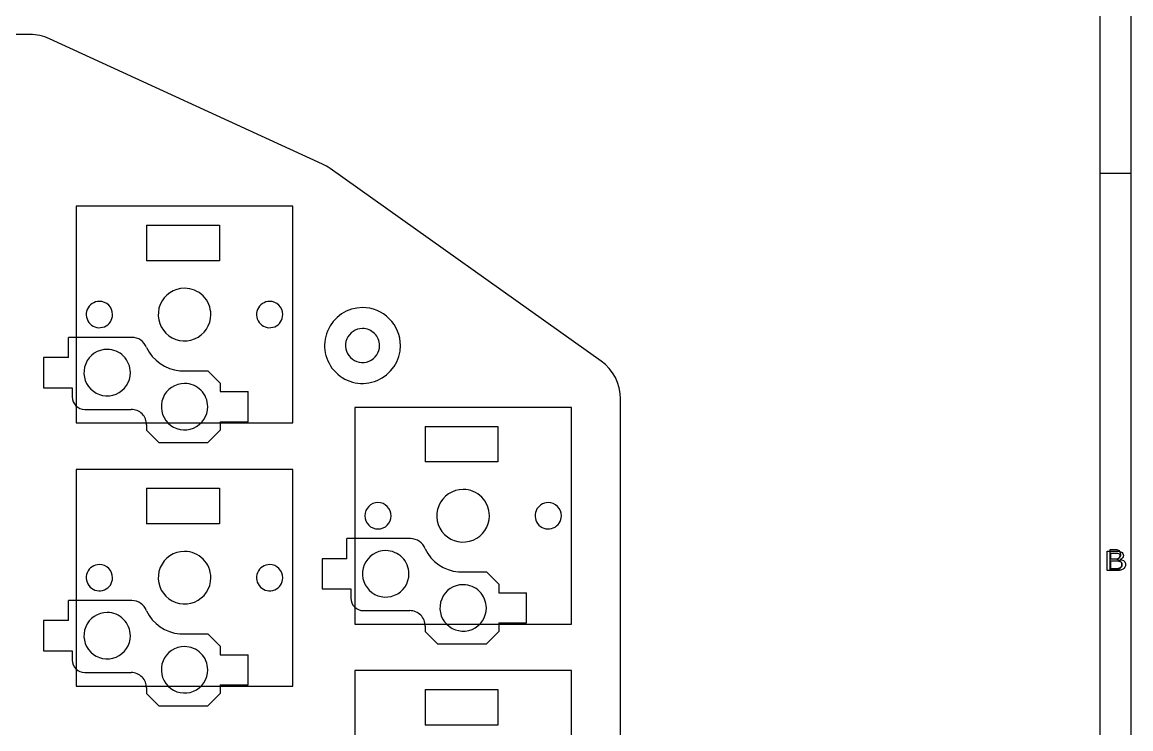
# Model space of a CAD drawing. Header units: millimetres. Extents: x 0 to 277, y 107 to 297.
# Drawn here: x 205.4 to 277.1, y 211.1 to 256.7 of the extents above; entities that cross this region are included whole.
import ezdxf

# ---------------------------------------------------------------- set-up
doc = ezdxf.new("R2010")
doc.units = ezdxf.units.MM
doc.layers.add('Layer_1', color=7, linetype='CONTINUOUS')

msp = doc.modelspace()

# ---------------------------------------------------------------- linework, layer by layer
at = {"layer": 'Layer_1', "color": 7}
for points in [[(0.075, 296.925), (277.0772, 296.925), (277.0772, 106.9178), (0.075, 106.9178)], [(0.075, 296.925), (277.0772, 296.925), (277.0772, 106.9178), (0.075, 106.9178)], [(0.075, 296.925), (277.0772, 296.925), (277.0772, 106.9178), (0.075, 106.9178)], [(2.075, 294.925), (275.0772, 294.925), (275.0772, 108.9178), (2.075, 108.9178)], [(2.075, 294.925), (275.0772, 294.925), (275.0772, 108.9178), (2.075, 108.9178)], [(2.075, 294.925), (275.0772, 294.925), (275.0772, 108.9178), (2.075, 108.9178)], [(222.9357, 244.8178), (208.9357, 244.8178), (208.9357, 230.8178), (222.9357, 230.8178)], [(215.9357, 239.517799)], [(215.9357, 239.517799)], [(215.9357, 239.517799)], [(210.4357, 238.667799)], [(210.4357, 238.667799)], [(210.4357, 238.667799)], [(221.4357, 238.667799)], [(221.4357, 238.667799)], [(221.4357, 238.667799)], [(227.4357, 238.267799)], [(227.4357, 236.917799)], [(227.4357, 236.917799)], [(227.4357, 236.917799)], [(210.9357, 235.567799)], [(210.9357, 235.567799)], [(210.9357, 235.567799)], [(215.9357, 233.367802)], [(215.9357, 233.367802)], [(215.9357, 233.367802)], [(240.9357, 231.8178), (226.9357, 231.8178), (226.9357, 217.8178), (240.9357, 217.8178)], [(222.9357, 227.8178), (208.9357, 227.8178), (208.9357, 213.8178), (222.9357, 213.8178)], [(233.9357, 226.517799)], [(233.9357, 226.517799)], [(233.9357, 226.517799)], [(228.4357, 225.667799)], [(228.4357, 225.667799)], [(228.4357, 225.667799)], [(239.4357, 225.667799)], [(239.4357, 225.667799)], [(239.4357, 225.667799)], [(215.9357, 222.517799)], [(215.9357, 222.517799)], [(215.9357, 222.517799)], [(228.9357, 222.567799)], [(228.9357, 222.567799)], [(228.9357, 222.567799)], [(210.4357, 221.667799)], [(210.4357, 221.667799)], [(210.4357, 221.667799)], [(221.4357, 221.667799)], [(221.4357, 221.667799)], [(221.4357, 221.667799)], [(276.51756, 221.655874)], [(276.51756, 221.655874)], [(276.51756, 221.655874)], [(276.73623, 221.662582)], [(276.73623, 221.662582)], [(276.73623, 221.662582)], [(233.9357, 220.367802)], [(233.9357, 220.367802)], [(233.9357, 220.367802)], [(210.9357, 218.567799)], [(210.9357, 218.567799)], [(210.9357, 218.567799)], [(215.9357, 216.367802)], [(215.9357, 216.367802)], [(215.9357, 216.367802)], [(240.9357, 214.8178), (226.9357, 214.8178), (226.9357, 200.8178), (240.9357, 200.8178)]]:
    msp.add_lwpolyline(points, close=True, dxfattribs=at)
for points in [[(205.9552, 255.9141), (188.9423, 255.9141)], [(224.8557, 247.5316), (207.2077, 255.6402)], [(242.849, 234.8111), (225.3408, 247.2511)], [(277.0772, 246.925), (275.0772, 246.925)], [(277.0772, 246.925), (275.0772, 246.925)], [(277.0772, 246.925), (275.0772, 246.925)], [(213.4857, 243.5928), (213.4857, 241.2928)], [(213.4857, 243.5928), (218.1857, 243.5928), (218.1857, 241.2928), (213.4857, 241.2928)], [(208.4317, 235.6428), (208.4317, 236.3428)], [(212.5357, 236.3428), (208.4317, 236.3428)], [(206.8317, 235.0428), (206.8317, 233.0928), (208.6857, 233.0928)], [(208.4317, 235.0428), (206.8317, 235.0428)], [(208.4317, 235.0428), (208.4317, 235.6428)], [(215.6357, 234.1928), (217.4357, 234.1928)], [(218.2357, 233.3928), (217.4357, 234.1928)], [(208.6857, 233.0928), (208.6857, 232.4928)], [(218.2357, 233.3928), (218.2357, 232.8428), (220.0397, 232.8428)], [(218.2357, 230.8928), (220.0397, 230.8928), (220.0397, 232.8428)], [(244.1114, 183.3901), (244.1114, 232.3655)], [(209.4857, 231.6928), (212.4857, 231.6928)], [(213.4857, 230.6928), (213.4857, 230.3428)], [(218.2357, 230.8928), (218.2357, 230.3428)], [(214.2857, 229.5428), (213.4857, 230.3428)], [(217.4357, 229.5428), (218.2357, 230.3428)], [(231.4857, 230.5928), (231.4857, 228.2928)], [(231.4857, 230.5928), (236.1857, 230.5928), (236.1857, 228.2928), (231.4857, 228.2928)], [(214.2857, 229.5428), (217.4357, 229.5428)], [(213.4857, 226.5928), (213.4857, 224.2928)], [(213.4857, 226.5928), (218.1857, 226.5928), (218.1857, 224.2928), (213.4857, 224.2928)], [(226.4317, 222.6428), (226.4317, 223.3428)], [(230.5357, 223.3428), (226.4317, 223.3428)], [(226.4317, 222.0428), (226.4317, 222.6428)], [(276.10477, 221.274992), (275.54443, 221.274992), (275.54443, 222.53519), (276.01244, 222.53519)], [(276.10477, 221.274992), (275.54443, 221.274992), (275.54443, 222.53519), (276.01244, 222.53519)], [(276.10477, 221.274992), (275.54443, 221.274992), (275.54443, 222.53519), (276.01244, 222.53519)], [(276.1701, 222.0123), (276.3558, 221.9504), (276.4177, 221.8885), (276.4796, 221.7647), (276.4796, 221.579), (276.4177, 221.4552), (276.3558, 221.3933), (276.232, 221.3314), (275.7367, 221.3314), (275.7367, 222.6314), (276.1701, 222.6314), (276.2939, 222.5695), (276.3558, 222.5076), (276.4177, 222.3838), (276.4177, 222.26), (276.3558, 222.1362), (276.2939, 222.0743), (276.1701, 222.0123), (275.7367, 222.0123)], [(276.1701, 222.0123), (276.3558, 221.9504), (276.4177, 221.8885), (276.4796, 221.7647), (276.4796, 221.579), (276.4177, 221.4552), (276.3558, 221.3933), (276.232, 221.3314), (275.7367, 221.3314), (275.7367, 222.6314), (276.1701, 222.6314), (276.2939, 222.5695), (276.3558, 222.5076), (276.4177, 222.3838), (276.4177, 222.26), (276.3558, 222.1362), (276.2939, 222.0743), (276.1701, 222.0123), (275.7367, 222.0123)], [(276.1701, 222.0123), (276.3558, 221.9504), (276.4177, 221.8885), (276.4796, 221.7647), (276.4796, 221.579), (276.4177, 221.4552), (276.3558, 221.3933), (276.232, 221.3314), (275.7367, 221.3314), (275.7367, 222.6314), (276.1701, 222.6314), (276.2939, 222.5695), (276.3558, 222.5076), (276.4177, 222.3838), (276.4177, 222.26), (276.3558, 222.1362), (276.2939, 222.0743), (276.1701, 222.0123), (275.7367, 222.0123)], [(276.00499, 222.392144), (275.75454, 222.392144), (275.75454, 222.028219), (276.02622, 222.028219)], [(276.00499, 222.392144), (275.75454, 222.392144), (275.75454, 222.028219), (276.02622, 222.028219)], [(276.00499, 222.392144), (275.75454, 222.392144), (275.75454, 222.028219), (276.02622, 222.028219)], [(276.38273, 222.230479), (276.38284, 222.230514)], [(276.38273, 222.230479), (276.38284, 222.230514)], [(276.38273, 222.230479), (276.38284, 222.230514)], [(224.8317, 222.0428), (224.8317, 220.0928), (226.6857, 220.0928)], [(226.4317, 222.0428), (224.8317, 222.0428)], [(276.08459, 221.886927), (275.75454, 221.886927), (275.75454, 221.418056), (276.03258, 221.418056)], [(276.08459, 221.886927), (275.75454, 221.886927), (275.75454, 221.418056), (276.03258, 221.418056)], [(276.08459, 221.886927), (275.75454, 221.886927), (275.75454, 221.418056), (276.03258, 221.418056)], [(276.39135, 221.998608), (276.39135, 221.991808)], [(276.39135, 221.998608), (276.39135, 221.991808)], [(276.39135, 221.998608), (276.39135, 221.991808)], [(233.6357, 221.1928), (235.4357, 221.1928)], [(236.2357, 220.3928), (235.4357, 221.1928)], [(226.6857, 220.0928), (226.6857, 219.4928)], [(236.2357, 220.3928), (236.2357, 219.8428), (238.0397, 219.8428)], [(208.4317, 218.6428), (208.4317, 219.3428)], [(212.5357, 219.3428), (208.4317, 219.3428)], [(236.2357, 217.8928), (238.0397, 217.8928), (238.0397, 219.8428)], [(208.4317, 218.0428), (208.4317, 218.6428)], [(227.4857, 218.6928), (230.4857, 218.6928)], [(206.8317, 218.0428), (206.8317, 216.0928), (208.6857, 216.0928)], [(208.4317, 218.0428), (206.8317, 218.0428)], [(236.2357, 217.8928), (236.2357, 217.3428)], [(215.6357, 217.1928), (217.4357, 217.1928)], [(218.2357, 216.3928), (217.4357, 217.1928)], [(231.4857, 217.6928), (231.4857, 217.3428)], [(232.2857, 216.5428), (231.4857, 217.3428)], [(235.4357, 216.5428), (236.2357, 217.3428)], [(218.2357, 216.3928), (218.2357, 215.8428), (220.0397, 215.8428)], [(232.2857, 216.5428), (235.4357, 216.5428)], [(208.6857, 216.0928), (208.6857, 215.4928)], [(218.2357, 213.8928), (220.0397, 213.8928), (220.0397, 215.8428)], [(209.4857, 214.6928), (212.4857, 214.6928)], [(213.4857, 213.6928), (213.4857, 213.3428)], [(218.2357, 213.8928), (218.2357, 213.3428)], [(231.4857, 213.5928), (231.4857, 211.2928)], [(231.4857, 213.5928), (236.1857, 213.5928), (236.1857, 211.2928), (231.4857, 211.2928)], [(214.2857, 212.5428), (213.4857, 213.3428)], [(217.4357, 212.5428), (218.2357, 213.3428)], [(214.2857, 212.5428), (217.4357, 212.5428)]]:
    msp.add_lwpolyline(points, dxfattribs=at)
for points in [[(207.2077, 255.6402), (206.814815, 255.820688), (206.387559, 255.914122), (205.9552, 255.9141)], [(225.3408, 247.2511), (225.188205, 247.359529), (225.025797, 247.453439), (224.8557, 247.5316)], [(215.9357, 239.517799), (215.248114, 239.517799), (214.628232, 239.103607), (214.365105, 238.468361)], [(215.9357, 239.517799), (215.248114, 239.517799), (214.628232, 239.103607), (214.365105, 238.468361)], [(215.9357, 239.517799), (215.248114, 239.517799), (214.628232, 239.103607), (214.365105, 238.468361)], [(217.137782, 239.019881), (216.81897, 239.338692), (216.386568, 239.517799), (215.9357, 239.517799)], [(217.137782, 239.019881), (216.81897, 239.338692), (216.386568, 239.517799), (215.9357, 239.517799)], [(217.137782, 239.019881), (216.81897, 239.338692), (216.386568, 239.517799), (215.9357, 239.517799)], [(210.4357, 238.667799), (210.091907, 238.667799), (209.781966, 238.460703), (209.650402, 238.14308)], [(210.4357, 238.667799), (210.091907, 238.667799), (209.781966, 238.460703), (209.650402, 238.14308)], [(210.4357, 238.667799), (210.091907, 238.667799), (209.781966, 238.460703), (209.650402, 238.14308)], [(211.036741, 238.41884), (210.877335, 238.578246), (210.661134, 238.667799), (210.4357, 238.667799)], [(211.036741, 238.41884), (210.877335, 238.578246), (210.661134, 238.667799), (210.4357, 238.667799)], [(211.036741, 238.41884), (210.877335, 238.578246), (210.661134, 238.667799), (210.4357, 238.667799)], [(217.6357, 237.817799), (217.6357, 238.268667), (217.456593, 238.701069), (217.137782, 239.019881)], [(217.6357, 237.817799), (217.6357, 238.268667), (217.456593, 238.701069), (217.137782, 239.019881)], [(217.6357, 237.817799), (217.6357, 238.268667), (217.456593, 238.701069), (217.137782, 239.019881)], [(221.4357, 238.667799), (221.091907, 238.667799), (220.781966, 238.460703), (220.650402, 238.14308)], [(221.4357, 238.667799), (221.091907, 238.667799), (220.781966, 238.460703), (220.650402, 238.14308)], [(221.4357, 238.667799), (221.091907, 238.667799), (220.781966, 238.460703), (220.650402, 238.14308)], [(222.036741, 238.41884), (221.877335, 238.578246), (221.661134, 238.667799), (221.4357, 238.667799)], [(222.036741, 238.41884), (221.877335, 238.578246), (221.661134, 238.667799), (221.4357, 238.667799)], [(222.036741, 238.41884), (221.877335, 238.578246), (221.661134, 238.667799), (221.4357, 238.667799)], [(209.650402, 238.14308), (209.518839, 237.825457), (209.591561, 237.459857), (209.834659, 237.216758)], [(209.650402, 238.14308), (209.518839, 237.825457), (209.591561, 237.459857), (209.834659, 237.216758)], [(209.650402, 238.14308), (209.518839, 237.825457), (209.591561, 237.459857), (209.834659, 237.216758)], [(210.760981, 237.032501), (211.078604, 237.164065), (211.2857, 237.474006), (211.2857, 237.817799)], [(210.760981, 237.032501), (211.078604, 237.164065), (211.2857, 237.474006), (211.2857, 237.817799)], [(210.760981, 237.032501), (211.078604, 237.164065), (211.2857, 237.474006), (211.2857, 237.817799)], [(211.2857, 237.817799), (211.2857, 238.043233), (211.196147, 238.259434), (211.036741, 238.41884)], [(211.2857, 237.817799), (211.2857, 238.043233), (211.196147, 238.259434), (211.036741, 238.41884)], [(211.2857, 237.817799), (211.2857, 238.043233), (211.196147, 238.259434), (211.036741, 238.41884)], [(214.365105, 238.468361), (214.101977, 237.833114), (214.247422, 237.101914), (214.733618, 236.615717)], [(214.365105, 238.468361), (214.101977, 237.833114), (214.247422, 237.101914), (214.733618, 236.615717)], [(214.365105, 238.468361), (214.101977, 237.833114), (214.247422, 237.101914), (214.733618, 236.615717)], [(216.586262, 236.247204), (217.221508, 236.510331), (217.6357, 237.130213), (217.6357, 237.817799)], [(216.586262, 236.247204), (217.221508, 236.510331), (217.6357, 237.130213), (217.6357, 237.817799)], [(216.586262, 236.247204), (217.221508, 236.510331), (217.6357, 237.130213), (217.6357, 237.817799)], [(220.650402, 238.14308), (220.518839, 237.825457), (220.591561, 237.459857), (220.834659, 237.216758)], [(220.650402, 238.14308), (220.518839, 237.825457), (220.591561, 237.459857), (220.834659, 237.216758)], [(220.650402, 238.14308), (220.518839, 237.825457), (220.591561, 237.459857), (220.834659, 237.216758)], [(221.760981, 237.032501), (222.078604, 237.164065), (222.2857, 237.474006), (222.2857, 237.817799)], [(221.760981, 237.032501), (222.078604, 237.164065), (222.2857, 237.474006), (222.2857, 237.817799)], [(221.760981, 237.032501), (222.078604, 237.164065), (222.2857, 237.474006), (222.2857, 237.817799)], [(222.2857, 237.817799), (222.2857, 238.043233), (222.196147, 238.259434), (222.036741, 238.41884)], [(222.2857, 237.817799), (222.2857, 238.043233), (222.196147, 238.259434), (222.036741, 238.41884)], [(222.2857, 237.817799), (222.2857, 238.043233), (222.196147, 238.259434), (222.036741, 238.41884)], [(227.4357, 238.267799), (226.444768, 238.267799), (225.551409, 237.670876), (225.172195, 236.755373)], [(229.168112, 237.550211), (228.708647, 238.009675), (228.08548, 238.267799), (227.4357, 238.267799)], [(209.834659, 237.216758), (210.077758, 236.97366), (210.443358, 236.900938), (210.760981, 237.032501)], [(209.834659, 237.216758), (210.077758, 236.97366), (210.443358, 236.900938), (210.760981, 237.032501)], [(209.834659, 237.216758), (210.077758, 236.97366), (210.443358, 236.900938), (210.760981, 237.032501)], [(220.834659, 237.216758), (221.077758, 236.97366), (221.443358, 236.900938), (221.760981, 237.032501)], [(220.834659, 237.216758), (221.077758, 236.97366), (221.443358, 236.900938), (221.760981, 237.032501)], [(220.834659, 237.216758), (221.077758, 236.97366), (221.443358, 236.900938), (221.760981, 237.032501)], [(229.8857, 235.817799), (229.8857, 236.467579), (229.627576, 237.090746), (229.168112, 237.550211)], [(214.733618, 236.615717), (215.219815, 236.129521), (215.951015, 235.984076), (216.586262, 236.247204)], [(214.733618, 236.615717), (215.219815, 236.129521), (215.951015, 235.984076), (216.586262, 236.247204)], [(214.733618, 236.615717), (215.219815, 236.129521), (215.951015, 235.984076), (216.586262, 236.247204)], [(225.172195, 236.755373), (224.792982, 235.839871), (225.002593, 234.786082), (225.703288, 234.085387)], [(227.4357, 236.917799), (226.990792, 236.917799), (226.589692, 236.649793), (226.419433, 236.238751)], [(227.4357, 236.917799), (226.990792, 236.917799), (226.589692, 236.649793), (226.419433, 236.238751)], [(227.4357, 236.917799), (226.990792, 236.917799), (226.589692, 236.649793), (226.419433, 236.238751)], [(228.213517, 236.595616), (228.007227, 236.801906), (227.727438, 236.917799), (227.4357, 236.917799)], [(228.213517, 236.595616), (228.007227, 236.801906), (227.727438, 236.917799), (227.4357, 236.917799)], [(228.213517, 236.595616), (228.007227, 236.801906), (227.727438, 236.917799), (227.4357, 236.917799)], [(228.5357, 235.817799), (228.5357, 236.109537), (228.419807, 236.389326), (228.213517, 236.595616)], [(228.5357, 235.817799), (228.5357, 236.109537), (228.419807, 236.389326), (228.213517, 236.595616)], [(228.5357, 235.817799), (228.5357, 236.109537), (228.419807, 236.389326), (228.213517, 236.595616)], [(213.4754, 235.6848), (213.331621, 236.079856), (212.956106, 236.3428), (212.5357, 236.3428)], [(213.4803, 235.6848), (213.881327, 234.838712), (214.70259, 234.270221), (215.6357, 234.1928)], [(226.419433, 236.238751), (226.249173, 235.827709), (226.343285, 235.354579), (226.657883, 235.039982)], [(226.419433, 236.238751), (226.249173, 235.827709), (226.343285, 235.354579), (226.657883, 235.039982)], [(226.419433, 236.238751), (226.249173, 235.827709), (226.343285, 235.354579), (226.657883, 235.039982)], [(227.856652, 234.801532), (228.267694, 234.971791), (228.5357, 235.372891), (228.5357, 235.817799)], [(227.856652, 234.801532), (228.267694, 234.971791), (228.5357, 235.372891), (228.5357, 235.817799)], [(227.856652, 234.801532), (228.267694, 234.971791), (228.5357, 235.372891), (228.5357, 235.817799)], [(228.373274, 233.554294), (229.288777, 233.933508), (229.8857, 234.826867), (229.8857, 235.817799)], [(210.9357, 235.567799), (210.329007, 235.567799), (209.782052, 235.202336), (209.549881, 234.641824)], [(210.9357, 235.567799), (210.329007, 235.567799), (209.782052, 235.202336), (209.549881, 234.641824)], [(210.9357, 235.567799), (210.329007, 235.567799), (209.782052, 235.202336), (209.549881, 234.641824)], [(211.99636, 235.128459), (211.715056, 235.409764), (211.333525, 235.567799), (210.9357, 235.567799)], [(211.99636, 235.128459), (211.715056, 235.409764), (211.333525, 235.567799), (210.9357, 235.567799)], [(211.99636, 235.128459), (211.715056, 235.409764), (211.333525, 235.567799), (210.9357, 235.567799)], [(212.4357, 234.067799), (212.4357, 234.465624), (212.277665, 234.847155), (211.99636, 235.128459)], [(212.4357, 234.067799), (212.4357, 234.465624), (212.277665, 234.847155), (211.99636, 235.128459)], [(212.4357, 234.067799), (212.4357, 234.465624), (212.277665, 234.847155), (211.99636, 235.128459)], [(226.657883, 235.039982), (226.97248, 234.725384), (227.44561, 234.631272), (227.856652, 234.801532)], [(226.657883, 235.039982), (226.97248, 234.725384), (227.44561, 234.631272), (227.856652, 234.801532)], [(226.657883, 235.039982), (226.97248, 234.725384), (227.44561, 234.631272), (227.856652, 234.801532)], [(209.549881, 234.641824), (209.317709, 234.081313), (209.446043, 233.436136), (209.87504, 233.007139)], [(209.549881, 234.641824), (209.317709, 234.081313), (209.446043, 233.436136), (209.87504, 233.007139)], [(209.549881, 234.641824), (209.317709, 234.081313), (209.446043, 233.436136), (209.87504, 233.007139)], [(244.1114, 232.3655), (244.111414, 233.337018), (243.640968, 234.248397), (242.849, 234.8111)], [(211.509725, 232.68198), (212.070237, 232.914151), (212.4357, 233.461106), (212.4357, 234.067799)], [(211.509725, 232.68198), (212.070237, 232.914151), (212.4357, 233.461106), (212.4357, 234.067799)], [(211.509725, 232.68198), (212.070237, 232.914151), (212.4357, 233.461106), (212.4357, 234.067799)], [(225.703288, 234.085387), (226.403983, 233.384692), (227.457772, 233.175081), (228.373274, 233.554294)], [(209.87504, 233.007139), (210.304037, 232.578142), (210.949214, 232.449808), (211.509725, 232.68198)], [(209.87504, 233.007139), (210.304037, 232.578142), (210.949214, 232.449808), (211.509725, 232.68198)], [(209.87504, 233.007139), (210.304037, 232.578142), (210.949214, 232.449808), (211.509725, 232.68198)], [(215.9357, 233.367802), (215.329007, 233.367802), (214.782052, 233.002339), (214.549881, 232.441827)], [(215.9357, 233.367802), (215.329007, 233.367802), (214.782052, 233.002339), (214.549881, 232.441827)], [(215.9357, 233.367802), (215.329007, 233.367802), (214.782052, 233.002339), (214.549881, 232.441827)], [(216.99636, 232.928462), (216.715056, 233.209767), (216.333525, 233.367802), (215.9357, 233.367802)], [(216.99636, 232.928462), (216.715056, 233.209767), (216.333525, 233.367802), (215.9357, 233.367802)], [(216.99636, 232.928462), (216.715056, 233.209767), (216.333525, 233.367802), (215.9357, 233.367802)], [(217.4357, 231.867802), (217.4357, 232.265627), (217.277665, 232.647158), (216.99636, 232.928462)], [(217.4357, 231.867802), (217.4357, 232.265627), (217.277665, 232.647158), (216.99636, 232.928462)], [(217.4357, 231.867802), (217.4357, 232.265627), (217.277665, 232.647158), (216.99636, 232.928462)], [(208.6857, 232.4928), (208.6857, 232.280627), (208.769985, 232.077144), (208.920015, 231.927115)], [(214.549881, 232.441827), (214.317709, 231.881316), (214.446043, 231.236139), (214.87504, 230.807142)], [(214.549881, 232.441827), (214.317709, 231.881316), (214.446043, 231.236139), (214.87504, 230.807142)], [(214.549881, 232.441827), (214.317709, 231.881316), (214.446043, 231.236139), (214.87504, 230.807142)], [(208.920015, 231.927115), (209.070044, 231.777085), (209.273527, 231.6928), (209.4857, 231.6928)], [(213.192807, 231.399907), (213.00527, 231.587443), (212.750916, 231.6928), (212.4857, 231.6928)], [(213.4857, 230.6928), (213.4857, 230.958016), (213.380343, 231.21237), (213.192807, 231.399907)], [(216.509725, 230.481983), (217.070237, 230.714154), (217.4357, 231.261109), (217.4357, 231.867802)], [(216.509725, 230.481983), (217.070237, 230.714154), (217.4357, 231.261109), (217.4357, 231.867802)], [(216.509725, 230.481983), (217.070237, 230.714154), (217.4357, 231.261109), (217.4357, 231.867802)], [(214.87504, 230.807142), (215.304037, 230.378145), (215.949214, 230.249811), (216.509725, 230.481983)], [(214.87504, 230.807142), (215.304037, 230.378145), (215.949214, 230.249811), (216.509725, 230.481983)], [(214.87504, 230.807142), (215.304037, 230.378145), (215.949214, 230.249811), (216.509725, 230.481983)], [(233.9357, 226.517799), (233.248114, 226.517799), (232.628232, 226.103607), (232.365105, 225.468361)], [(233.9357, 226.517799), (233.248114, 226.517799), (232.628232, 226.103607), (232.365105, 225.468361)], [(233.9357, 226.517799), (233.248114, 226.517799), (232.628232, 226.103607), (232.365105, 225.468361)], [(235.137782, 226.019881), (234.81897, 226.338692), (234.386568, 226.517799), (233.9357, 226.517799)], [(235.137782, 226.019881), (234.81897, 226.338692), (234.386568, 226.517799), (233.9357, 226.517799)], [(235.137782, 226.019881), (234.81897, 226.338692), (234.386568, 226.517799), (233.9357, 226.517799)], [(228.4357, 225.667799), (227.966258, 225.667799), (227.5857, 225.287241), (227.5857, 224.817799)], [(228.4357, 225.667799), (227.966258, 225.667799), (227.5857, 225.287241), (227.5857, 224.817799)], [(228.4357, 225.667799), (227.966258, 225.667799), (227.5857, 225.287241), (227.5857, 224.817799)], [(229.036741, 225.41884), (228.877335, 225.578246), (228.661134, 225.667799), (228.4357, 225.667799)], [(229.036741, 225.41884), (228.877335, 225.578246), (228.661134, 225.667799), (228.4357, 225.667799)], [(229.036741, 225.41884), (228.877335, 225.578246), (228.661134, 225.667799), (228.4357, 225.667799)], [(235.6357, 224.817799), (235.6357, 225.268667), (235.456593, 225.701069), (235.137782, 226.019881)], [(235.6357, 224.817799), (235.6357, 225.268667), (235.456593, 225.701069), (235.137782, 226.019881)], [(235.6357, 224.817799), (235.6357, 225.268667), (235.456593, 225.701069), (235.137782, 226.019881)], [(239.4357, 225.667799), (239.091907, 225.667799), (238.781966, 225.460703), (238.650402, 225.14308)], [(239.4357, 225.667799), (239.091907, 225.667799), (238.781966, 225.460703), (238.650402, 225.14308)], [(239.4357, 225.667799), (239.091907, 225.667799), (238.781966, 225.460703), (238.650402, 225.14308)], [(240.036741, 225.41884), (239.877335, 225.578246), (239.661134, 225.667799), (239.4357, 225.667799)], [(240.036741, 225.41884), (239.877335, 225.578246), (239.661134, 225.667799), (239.4357, 225.667799)], [(240.036741, 225.41884), (239.877335, 225.578246), (239.661134, 225.667799), (239.4357, 225.667799)], [(229.2857, 224.817799), (229.2857, 225.043233), (229.196147, 225.259434), (229.036741, 225.41884)], [(229.2857, 224.817799), (229.2857, 225.043233), (229.196147, 225.259434), (229.036741, 225.41884)], [(229.2857, 224.817799), (229.2857, 225.043233), (229.196147, 225.259434), (229.036741, 225.41884)], [(232.365105, 225.468361), (232.101977, 224.833114), (232.247422, 224.101914), (232.733618, 223.615717)], [(232.365105, 225.468361), (232.101977, 224.833114), (232.247422, 224.101914), (232.733618, 223.615717)], [(232.365105, 225.468361), (232.101977, 224.833114), (232.247422, 224.101914), (232.733618, 223.615717)], [(238.650402, 225.14308), (238.518839, 224.825457), (238.591561, 224.459857), (238.834659, 224.216758)], [(238.650402, 225.14308), (238.518839, 224.825457), (238.591561, 224.459857), (238.834659, 224.216758)], [(238.650402, 225.14308), (238.518839, 224.825457), (238.591561, 224.459857), (238.834659, 224.216758)], [(240.2857, 224.817799), (240.2857, 225.043233), (240.196147, 225.259434), (240.036741, 225.41884)], [(240.2857, 224.817799), (240.2857, 225.043233), (240.196147, 225.259434), (240.036741, 225.41884)], [(240.2857, 224.817799), (240.2857, 225.043233), (240.196147, 225.259434), (240.036741, 225.41884)], [(227.5857, 224.817799), (227.5857, 224.348357), (227.966258, 223.967799), (228.4357, 223.967799)], [(227.5857, 224.817799), (227.5857, 224.348357), (227.966258, 223.967799), (228.4357, 223.967799)], [(227.5857, 224.817799), (227.5857, 224.348357), (227.966258, 223.967799), (228.4357, 223.967799)], [(228.4357, 223.967799), (228.905142, 223.967799), (229.2857, 224.348357), (229.2857, 224.817799)], [(228.4357, 223.967799), (228.905142, 223.967799), (229.2857, 224.348357), (229.2857, 224.817799)], [(228.4357, 223.967799), (228.905142, 223.967799), (229.2857, 224.348357), (229.2857, 224.817799)], [(234.586262, 223.247204), (235.221508, 223.510331), (235.6357, 224.130213), (235.6357, 224.817799)], [(234.586262, 223.247204), (235.221508, 223.510331), (235.6357, 224.130213), (235.6357, 224.817799)], [(234.586262, 223.247204), (235.221508, 223.510331), (235.6357, 224.130213), (235.6357, 224.817799)], [(238.834659, 224.216758), (239.077758, 223.97366), (239.443358, 223.900938), (239.760981, 224.032501)], [(238.834659, 224.216758), (239.077758, 223.97366), (239.443358, 223.900938), (239.760981, 224.032501)], [(238.834659, 224.216758), (239.077758, 223.97366), (239.443358, 223.900938), (239.760981, 224.032501)], [(239.760981, 224.032501), (240.078604, 224.164065), (240.2857, 224.474006), (240.2857, 224.817799)], [(239.760981, 224.032501), (240.078604, 224.164065), (240.2857, 224.474006), (240.2857, 224.817799)], [(239.760981, 224.032501), (240.078604, 224.164065), (240.2857, 224.474006), (240.2857, 224.817799)], [(232.733618, 223.615717), (233.219815, 223.129521), (233.951015, 222.984076), (234.586262, 223.247204)], [(232.733618, 223.615717), (233.219815, 223.129521), (233.951015, 222.984076), (234.586262, 223.247204)], [(232.733618, 223.615717), (233.219815, 223.129521), (233.951015, 222.984076), (234.586262, 223.247204)], [(231.4754, 222.6848), (231.331621, 223.079856), (230.956106, 223.3428), (230.5357, 223.3428)], [(215.9357, 222.517799), (215.248114, 222.517799), (214.628232, 222.103607), (214.365105, 221.468361)], [(215.9357, 222.517799), (215.248114, 222.517799), (214.628232, 222.103607), (214.365105, 221.468361)], [(215.9357, 222.517799), (215.248114, 222.517799), (214.628232, 222.103607), (214.365105, 221.468361)], [(217.137782, 222.019881), (216.81897, 222.338692), (216.386568, 222.517799), (215.9357, 222.517799)], [(217.137782, 222.019881), (216.81897, 222.338692), (216.386568, 222.517799), (215.9357, 222.517799)], [(217.137782, 222.019881), (216.81897, 222.338692), (216.386568, 222.517799), (215.9357, 222.517799)], [(228.9357, 222.567799), (228.329007, 222.567799), (227.782052, 222.202336), (227.549881, 221.641824)], [(228.9357, 222.567799), (228.329007, 222.567799), (227.782052, 222.202336), (227.549881, 221.641824)], [(228.9357, 222.567799), (228.329007, 222.567799), (227.782052, 222.202336), (227.549881, 221.641824)], [(229.99636, 222.128459), (229.715056, 222.409764), (229.333525, 222.567799), (228.9357, 222.567799)], [(229.99636, 222.128459), (229.715056, 222.409764), (229.333525, 222.567799), (228.9357, 222.567799)], [(229.99636, 222.128459), (229.715056, 222.409764), (229.333525, 222.567799), (228.9357, 222.567799)], [(230.4357, 221.067799), (230.4357, 221.465624), (230.277665, 221.847155), (229.99636, 222.128459)], [(230.4357, 221.067799), (230.4357, 221.465624), (230.277665, 221.847155), (229.99636, 222.128459)], [(230.4357, 221.067799), (230.4357, 221.465624), (230.277665, 221.847155), (229.99636, 222.128459)], [(231.4803, 222.6848), (231.881327, 221.838712), (232.70259, 221.270221), (233.6357, 221.1928)], [(276.18116, 222.386244), (276.13376, 222.390177), (276.075037, 222.392144), (276.00499, 222.392144)], [(276.18116, 222.386244), (276.13376, 222.390177), (276.075037, 222.392144), (276.00499, 222.392144)], [(276.18116, 222.386244), (276.13376, 222.390177), (276.075037, 222.392144), (276.00499, 222.392144)], [(276.01244, 222.53519), (276.127767, 222.53519), (276.214083, 222.531803), (276.27139, 222.52503)], [(276.01244, 222.53519), (276.127767, 222.53519), (276.214083, 222.531803), (276.27139, 222.52503)], [(276.01244, 222.53519), (276.127767, 222.53519), (276.214083, 222.531803), (276.27139, 222.52503)], [(276.30214, 222.358314), (276.268873, 222.373547), (276.228547, 222.382857), (276.18116, 222.386244)], [(276.30214, 222.358314), (276.268873, 222.373547), (276.228547, 222.382857), (276.18116, 222.386244)], [(276.30214, 222.358314), (276.268873, 222.373547), (276.228547, 222.382857), (276.18116, 222.386244)], [(276.18328, 222.035819), (276.222213, 222.041486), (276.258297, 222.052769), (276.29153, 222.069669)], [(276.18328, 222.035819), (276.222213, 222.041486), (276.258297, 222.052769), (276.29153, 222.069669)], [(276.18328, 222.035819), (276.222213, 222.041486), (276.258297, 222.052769), (276.29153, 222.069669)], [(276.27139, 222.52503), (276.328723, 222.518257), (276.383553, 222.50415), (276.43588, 222.48271)], [(276.27139, 222.52503), (276.328723, 222.518257), (276.383553, 222.50415), (276.43588, 222.48271)], [(276.27139, 222.52503), (276.328723, 222.518257), (276.383553, 222.50415), (276.43588, 222.48271)], [(276.29153, 222.069669), (276.324797, 222.086596), (276.34813, 222.108319), (276.36153, 222.134839)], [(276.29153, 222.069669), (276.324797, 222.086596), (276.34813, 222.108319), (276.36153, 222.134839)], [(276.29153, 222.069669), (276.324797, 222.086596), (276.34813, 222.108319), (276.36153, 222.134839)], [(276.36374, 222.307534), (276.351007, 222.328407), (276.330473, 222.345334), (276.30214, 222.358314)], [(276.36374, 222.307534), (276.351007, 222.328407), (276.330473, 222.345334), (276.30214, 222.358314)], [(276.36374, 222.307534), (276.351007, 222.328407), (276.330473, 222.345334), (276.30214, 222.358314)], [(276.36153, 222.134839), (276.375663, 222.161919), (276.38273, 222.193799), (276.38273, 222.230479)], [(276.36153, 222.134839), (276.375663, 222.161919), (276.38273, 222.193799), (276.38273, 222.230479)], [(276.36153, 222.134839), (276.375663, 222.161919), (276.38273, 222.193799), (276.38273, 222.230479)], [(276.38284, 222.230514), (276.38284, 222.260981), (276.376473, 222.286654), (276.36374, 222.307534)], [(276.38284, 222.230514), (276.38284, 222.260981), (276.376473, 222.286654), (276.36374, 222.307534)], [(276.38284, 222.230514), (276.38284, 222.260981), (276.376473, 222.286654), (276.36374, 222.307534)], [(276.54417, 222.099323), (276.50597, 222.05757), (276.45503, 222.023998), (276.39135, 221.998608)], [(276.54417, 222.099323), (276.50597, 222.05757), (276.45503, 222.023998), (276.39135, 221.998608)], [(276.54417, 222.099323), (276.50597, 222.05757), (276.45503, 222.023998), (276.39135, 221.998608)], [(276.43588, 222.48271), (276.49388, 222.45845), (276.535977, 222.427137), (276.56217, 222.38877)], [(276.43588, 222.48271), (276.49388, 222.45845), (276.535977, 222.427137), (276.56217, 222.38877)], [(276.43588, 222.48271), (276.49388, 222.45845), (276.535977, 222.427137), (276.56217, 222.38877)], [(276.60147, 222.25251), (276.60147, 222.192703), (276.58237, 222.141641), (276.54417, 222.099323)], [(276.60147, 222.25251), (276.60147, 222.192703), (276.58237, 222.141641), (276.54417, 222.099323)], [(276.60147, 222.25251), (276.60147, 222.192703), (276.58237, 222.141641), (276.54417, 222.099323)], [(276.56217, 222.38877), (276.58837, 222.350963), (276.60147, 222.305543), (276.60147, 222.25251)], [(276.56217, 222.38877), (276.58837, 222.350963), (276.60147, 222.305543), (276.60147, 222.25251)], [(276.56217, 222.38877), (276.58837, 222.350963), (276.60147, 222.305543), (276.60147, 222.25251)], [(210.4357, 221.667799), (210.091907, 221.667799), (209.781966, 221.460703), (209.650402, 221.14308)], [(210.4357, 221.667799), (210.091907, 221.667799), (209.781966, 221.460703), (209.650402, 221.14308)], [(210.4357, 221.667799), (210.091907, 221.667799), (209.781966, 221.460703), (209.650402, 221.14308)], [(211.036741, 221.41884), (210.877335, 221.578246), (210.661134, 221.667799), (210.4357, 221.667799)], [(211.036741, 221.41884), (210.877335, 221.578246), (210.661134, 221.667799), (210.4357, 221.667799)], [(211.036741, 221.41884), (210.877335, 221.578246), (210.661134, 221.667799), (210.4357, 221.667799)], [(211.2857, 220.817799), (211.2857, 221.043233), (211.196147, 221.259434), (211.036741, 221.41884)], [(211.2857, 220.817799), (211.2857, 221.043233), (211.196147, 221.259434), (211.036741, 221.41884)], [(211.2857, 220.817799), (211.2857, 221.043233), (211.196147, 221.259434), (211.036741, 221.41884)], [(214.365105, 221.468361), (214.101977, 220.833114), (214.247422, 220.101914), (214.733618, 219.615717)], [(214.365105, 221.468361), (214.101977, 220.833114), (214.247422, 220.101914), (214.733618, 219.615717)], [(214.365105, 221.468361), (214.101977, 220.833114), (214.247422, 220.101914), (214.733618, 219.615717)], [(217.6357, 220.817799), (217.6357, 221.268667), (217.456593, 221.701069), (217.137782, 222.019881)], [(217.6357, 220.817799), (217.6357, 221.268667), (217.456593, 221.701069), (217.137782, 222.019881)], [(217.6357, 220.817799), (217.6357, 221.268667), (217.456593, 221.701069), (217.137782, 222.019881)], [(221.4357, 221.667799), (221.091907, 221.667799), (220.781966, 221.460703), (220.650402, 221.14308)], [(221.4357, 221.667799), (221.091907, 221.667799), (220.781966, 221.460703), (220.650402, 221.14308)], [(221.4357, 221.667799), (221.091907, 221.667799), (220.781966, 221.460703), (220.650402, 221.14308)], [(222.036741, 221.41884), (221.877335, 221.578246), (221.661134, 221.667799), (221.4357, 221.667799)], [(222.036741, 221.41884), (221.877335, 221.578246), (221.661134, 221.667799), (221.4357, 221.667799)], [(222.036741, 221.41884), (221.877335, 221.578246), (221.661134, 221.667799), (221.4357, 221.667799)], [(222.2857, 220.817799), (222.2857, 221.043233), (222.196147, 221.259434), (222.036741, 221.41884)], [(222.2857, 220.817799), (222.2857, 221.043233), (222.196147, 221.259434), (222.036741, 221.41884)], [(222.2857, 220.817799), (222.2857, 221.043233), (222.196147, 221.259434), (222.036741, 221.41884)], [(227.549881, 221.641824), (227.317709, 221.081313), (227.446043, 220.436136), (227.87504, 220.007139)], [(227.549881, 221.641824), (227.317709, 221.081313), (227.446043, 220.436136), (227.87504, 220.007139)], [(227.549881, 221.641824), (227.317709, 221.081313), (227.446043, 220.436136), (227.87504, 220.007139)], [(276.02622, 222.028219), (276.09202, 222.028219), (276.144373, 222.030752), (276.18328, 222.035819)], [(276.02622, 222.028219), (276.09202, 222.028219), (276.144373, 222.030752), (276.18328, 222.035819)], [(276.02622, 222.028219), (276.09202, 222.028219), (276.144373, 222.030752), (276.18328, 222.035819)], [(276.03258, 221.418056), (276.12456, 221.418056), (276.19991, 221.421723), (276.25863, 221.429056)], [(276.03258, 221.418056), (276.12456, 221.418056), (276.19991, 221.421723), (276.25863, 221.429056)], [(276.03258, 221.418056), (276.12456, 221.418056), (276.19991, 221.421723), (276.25863, 221.429056)], [(276.26075, 221.880127), (276.212617, 221.88466), (276.153897, 221.886927), (276.08459, 221.886927)], [(276.26075, 221.880127), (276.212617, 221.88466), (276.153897, 221.886927), (276.08459, 221.886927)], [(276.26075, 221.880127), (276.212617, 221.88466), (276.153897, 221.886927), (276.08459, 221.886927)], [(276.25863, 221.429056), (276.317363, 221.436956), (276.365473, 221.451063), (276.40296, 221.471376)], [(276.25863, 221.429056), (276.317363, 221.436956), (276.365473, 221.451063), (276.40296, 221.471376)], [(276.25863, 221.429056), (276.317363, 221.436956), (276.365473, 221.451063), (276.40296, 221.471376)], [(276.38492, 221.853047), (276.350987, 221.867154), (276.309597, 221.87618), (276.26075, 221.880127)], [(276.38492, 221.853047), (276.350987, 221.867154), (276.309597, 221.87618), (276.26075, 221.880127)], [(276.38492, 221.853047), (276.350987, 221.867154), (276.309597, 221.87618), (276.26075, 221.880127)], [(276.57172, 221.378252), (276.51232, 221.341012), (276.446877, 221.314492), (276.37539, 221.298692)], [(276.57172, 221.378252), (276.51232, 221.341012), (276.446877, 221.314492), (276.37539, 221.298692)], [(276.57172, 221.378252), (276.51232, 221.341012), (276.446877, 221.314492), (276.37539, 221.298692)], [(276.48892, 221.776877), (276.469853, 221.806784), (276.435187, 221.832174), (276.38492, 221.853047)], [(276.48892, 221.776877), (276.469853, 221.806784), (276.435187, 221.832174), (276.38492, 221.853047)], [(276.48892, 221.776877), (276.469853, 221.806784), (276.435187, 221.832174), (276.38492, 221.853047)], [(276.39135, 221.991808), (276.498183, 221.974315), (276.582377, 221.936794), (276.64393, 221.879245)], [(276.39135, 221.991808), (276.498183, 221.974315), (276.582377, 221.936794), (276.64393, 221.879245)], [(276.39135, 221.991808), (276.498183, 221.974315), (276.582377, 221.936794), (276.64393, 221.879245)], [(276.40296, 221.471376), (276.44256, 221.493383), (276.47156, 221.518489), (276.48996, 221.546696)], [(276.40296, 221.471376), (276.44256, 221.493383), (276.47156, 221.518489), (276.48996, 221.546696)], [(276.40296, 221.471376), (276.44256, 221.493383), (276.47156, 221.518489), (276.48996, 221.546696)], [(276.51762, 221.655851), (276.51762, 221.706631), (276.508053, 221.746973), (276.48892, 221.776877)], [(276.51762, 221.655851), (276.51762, 221.706631), (276.508053, 221.746973), (276.48892, 221.776877)], [(276.51762, 221.655851), (276.51762, 221.706631), (276.508053, 221.746973), (276.48892, 221.776877)], [(276.48996, 221.546696), (276.50836, 221.574909), (276.51756, 221.611302), (276.51756, 221.655874)], [(276.48996, 221.546696), (276.50836, 221.574909), (276.51756, 221.611302), (276.51756, 221.655874)], [(276.48996, 221.546696), (276.50836, 221.574909), (276.51756, 221.611302), (276.51756, 221.655874)], [(276.69164, 221.496739), (276.661907, 221.448779), (276.621933, 221.409283), (276.57172, 221.378252)], [(276.69164, 221.496739), (276.661907, 221.448779), (276.621933, 221.409283), (276.57172, 221.378252)], [(276.69164, 221.496739), (276.661907, 221.448779), (276.621933, 221.409283), (276.57172, 221.378252)], [(276.64393, 221.879245), (276.705463, 221.822258), (276.73623, 221.750037), (276.73623, 221.662582)], [(276.64393, 221.879245), (276.705463, 221.822258), (276.73623, 221.750037), (276.73623, 221.662582)], [(276.64393, 221.879245), (276.705463, 221.822258), (276.73623, 221.750037), (276.73623, 221.662582)], [(276.73624, 221.662621), (276.73624, 221.599994), (276.721373, 221.5447), (276.69164, 221.496739)], [(276.73624, 221.662621), (276.73624, 221.599994), (276.721373, 221.5447), (276.69164, 221.496739)], [(276.73624, 221.662621), (276.73624, 221.599994), (276.721373, 221.5447), (276.69164, 221.496739)], [(209.650402, 221.14308), (209.518839, 220.825457), (209.591561, 220.459857), (209.834659, 220.216758)], [(209.650402, 221.14308), (209.518839, 220.825457), (209.591561, 220.459857), (209.834659, 220.216758)], [(209.650402, 221.14308), (209.518839, 220.825457), (209.591561, 220.459857), (209.834659, 220.216758)], [(210.760981, 220.032501), (211.078604, 220.164065), (211.2857, 220.474006), (211.2857, 220.817799)], [(210.760981, 220.032501), (211.078604, 220.164065), (211.2857, 220.474006), (211.2857, 220.817799)], [(210.760981, 220.032501), (211.078604, 220.164065), (211.2857, 220.474006), (211.2857, 220.817799)], [(216.586262, 219.247204), (217.221508, 219.510331), (217.6357, 220.130213), (217.6357, 220.817799)], [(216.586262, 219.247204), (217.221508, 219.510331), (217.6357, 220.130213), (217.6357, 220.817799)], [(216.586262, 219.247204), (217.221508, 219.510331), (217.6357, 220.130213), (217.6357, 220.817799)], [(220.650402, 221.14308), (220.518839, 220.825457), (220.591561, 220.459857), (220.834659, 220.216758)], [(220.650402, 221.14308), (220.518839, 220.825457), (220.591561, 220.459857), (220.834659, 220.216758)], [(220.650402, 221.14308), (220.518839, 220.825457), (220.591561, 220.459857), (220.834659, 220.216758)], [(221.760981, 220.032501), (222.078604, 220.164065), (222.2857, 220.474006), (222.2857, 220.817799)], [(221.760981, 220.032501), (222.078604, 220.164065), (222.2857, 220.474006), (222.2857, 220.817799)], [(221.760981, 220.032501), (222.078604, 220.164065), (222.2857, 220.474006), (222.2857, 220.817799)], [(229.509725, 219.68198), (230.070237, 219.914151), (230.4357, 220.461106), (230.4357, 221.067799)], [(229.509725, 219.68198), (230.070237, 219.914151), (230.4357, 220.461106), (230.4357, 221.067799)], [(229.509725, 219.68198), (230.070237, 219.914151), (230.4357, 220.461106), (230.4357, 221.067799)], [(276.37539, 221.298692), (276.304637, 221.282892), (276.21443, 221.274992), (276.10477, 221.274992)], [(276.37539, 221.298692), (276.304637, 221.282892), (276.21443, 221.274992), (276.10477, 221.274992)], [(276.37539, 221.298692), (276.304637, 221.282892), (276.21443, 221.274992), (276.10477, 221.274992)], [(209.834659, 220.216758), (210.077758, 219.97366), (210.443358, 219.900938), (210.760981, 220.032501)], [(209.834659, 220.216758), (210.077758, 219.97366), (210.443358, 219.900938), (210.760981, 220.032501)], [(209.834659, 220.216758), (210.077758, 219.97366), (210.443358, 219.900938), (210.760981, 220.032501)], [(220.834659, 220.216758), (221.077758, 219.97366), (221.443358, 219.900938), (221.760981, 220.032501)], [(220.834659, 220.216758), (221.077758, 219.97366), (221.443358, 219.900938), (221.760981, 220.032501)], [(220.834659, 220.216758), (221.077758, 219.97366), (221.443358, 219.900938), (221.760981, 220.032501)], [(227.87504, 220.007139), (228.304037, 219.578142), (228.949214, 219.449808), (229.509725, 219.68198)], [(227.87504, 220.007139), (228.304037, 219.578142), (228.949214, 219.449808), (229.509725, 219.68198)], [(227.87504, 220.007139), (228.304037, 219.578142), (228.949214, 219.449808), (229.509725, 219.68198)], [(233.9357, 220.367802), (233.329007, 220.367802), (232.782052, 220.002339), (232.549881, 219.441827)], [(233.9357, 220.367802), (233.329007, 220.367802), (232.782052, 220.002339), (232.549881, 219.441827)], [(233.9357, 220.367802), (233.329007, 220.367802), (232.782052, 220.002339), (232.549881, 219.441827)], [(234.99636, 219.928462), (234.715056, 220.209767), (234.333525, 220.367802), (233.9357, 220.367802)], [(234.99636, 219.928462), (234.715056, 220.209767), (234.333525, 220.367802), (233.9357, 220.367802)], [(234.99636, 219.928462), (234.715056, 220.209767), (234.333525, 220.367802), (233.9357, 220.367802)], [(235.4357, 218.867802), (235.4357, 219.265627), (235.277665, 219.647158), (234.99636, 219.928462)], [(235.4357, 218.867802), (235.4357, 219.265627), (235.277665, 219.647158), (234.99636, 219.928462)], [(235.4357, 218.867802), (235.4357, 219.265627), (235.277665, 219.647158), (234.99636, 219.928462)], [(213.4754, 218.6848), (213.331621, 219.079856), (212.956106, 219.3428), (212.5357, 219.3428)], [(214.733618, 219.615717), (215.219815, 219.129521), (215.951015, 218.984076), (216.586262, 219.247204)], [(214.733618, 219.615717), (215.219815, 219.129521), (215.951015, 218.984076), (216.586262, 219.247204)], [(214.733618, 219.615717), (215.219815, 219.129521), (215.951015, 218.984076), (216.586262, 219.247204)], [(226.6857, 219.4928), (226.6857, 219.280627), (226.769985, 219.077144), (226.920015, 218.927115)], [(232.549881, 219.441827), (232.317709, 218.881316), (232.446043, 218.236139), (232.87504, 217.807142)], [(232.549881, 219.441827), (232.317709, 218.881316), (232.446043, 218.236139), (232.87504, 217.807142)], [(232.549881, 219.441827), (232.317709, 218.881316), (232.446043, 218.236139), (232.87504, 217.807142)], [(210.9357, 218.567799), (210.329007, 218.567799), (209.782052, 218.202336), (209.549881, 217.641824)], [(210.9357, 218.567799), (210.329007, 218.567799), (209.782052, 218.202336), (209.549881, 217.641824)], [(210.9357, 218.567799), (210.329007, 218.567799), (209.782052, 218.202336), (209.549881, 217.641824)], [(211.99636, 218.128459), (211.715056, 218.409764), (211.333525, 218.567799), (210.9357, 218.567799)], [(211.99636, 218.128459), (211.715056, 218.409764), (211.333525, 218.567799), (210.9357, 218.567799)], [(211.99636, 218.128459), (211.715056, 218.409764), (211.333525, 218.567799), (210.9357, 218.567799)], [(213.4803, 218.6848), (213.881327, 217.838712), (214.70259, 217.270221), (215.6357, 217.1928)], [(226.920015, 218.927115), (227.070044, 218.777085), (227.273527, 218.6928), (227.4857, 218.6928)], [(231.192807, 218.399907), (231.00527, 218.587443), (230.750916, 218.6928), (230.4857, 218.6928)], [(234.509725, 217.481983), (235.070237, 217.714154), (235.4357, 218.261109), (235.4357, 218.867802)], [(234.509725, 217.481983), (235.070237, 217.714154), (235.4357, 218.261109), (235.4357, 218.867802)], [(234.509725, 217.481983), (235.070237, 217.714154), (235.4357, 218.261109), (235.4357, 218.867802)], [(212.4357, 217.067799), (212.4357, 217.465624), (212.277665, 217.847155), (211.99636, 218.128459)], [(212.4357, 217.067799), (212.4357, 217.465624), (212.277665, 217.847155), (211.99636, 218.128459)], [(212.4357, 217.067799), (212.4357, 217.465624), (212.277665, 217.847155), (211.99636, 218.128459)], [(231.4857, 217.6928), (231.4857, 217.958016), (231.380343, 218.21237), (231.192807, 218.399907)], [(232.87504, 217.807142), (233.304037, 217.378145), (233.949214, 217.249811), (234.509725, 217.481983)], [(232.87504, 217.807142), (233.304037, 217.378145), (233.949214, 217.249811), (234.509725, 217.481983)], [(232.87504, 217.807142), (233.304037, 217.378145), (233.949214, 217.249811), (234.509725, 217.481983)], [(209.549881, 217.641824), (209.317709, 217.081313), (209.446043, 216.436136), (209.87504, 216.007139)], [(209.549881, 217.641824), (209.317709, 217.081313), (209.446043, 216.436136), (209.87504, 216.007139)], [(209.549881, 217.641824), (209.317709, 217.081313), (209.446043, 216.436136), (209.87504, 216.007139)], [(211.509725, 215.68198), (212.070237, 215.914151), (212.4357, 216.461106), (212.4357, 217.067799)], [(211.509725, 215.68198), (212.070237, 215.914151), (212.4357, 216.461106), (212.4357, 217.067799)], [(211.509725, 215.68198), (212.070237, 215.914151), (212.4357, 216.461106), (212.4357, 217.067799)], [(215.9357, 216.367802), (215.329007, 216.367802), (214.782052, 216.002339), (214.549881, 215.441827)], [(215.9357, 216.367802), (215.329007, 216.367802), (214.782052, 216.002339), (214.549881, 215.441827)], [(215.9357, 216.367802), (215.329007, 216.367802), (214.782052, 216.002339), (214.549881, 215.441827)], [(216.99636, 215.928462), (216.715056, 216.209767), (216.333525, 216.367802), (215.9357, 216.367802)], [(216.99636, 215.928462), (216.715056, 216.209767), (216.333525, 216.367802), (215.9357, 216.367802)], [(216.99636, 215.928462), (216.715056, 216.209767), (216.333525, 216.367802), (215.9357, 216.367802)], [(209.87504, 216.007139), (210.304037, 215.578142), (210.949214, 215.449808), (211.509725, 215.68198)], [(209.87504, 216.007139), (210.304037, 215.578142), (210.949214, 215.449808), (211.509725, 215.68198)], [(209.87504, 216.007139), (210.304037, 215.578142), (210.949214, 215.449808), (211.509725, 215.68198)], [(217.4357, 214.867802), (217.4357, 215.265627), (217.277665, 215.647158), (216.99636, 215.928462)], [(217.4357, 214.867802), (217.4357, 215.265627), (217.277665, 215.647158), (216.99636, 215.928462)], [(217.4357, 214.867802), (217.4357, 215.265627), (217.277665, 215.647158), (216.99636, 215.928462)], [(208.6857, 215.4928), (208.6857, 215.280627), (208.769985, 215.077144), (208.920015, 214.927115)], [(208.920015, 214.927115), (209.070044, 214.777085), (209.273527, 214.6928), (209.4857, 214.6928)], [(214.549881, 215.441827), (214.317709, 214.881316), (214.446043, 214.236139), (214.87504, 213.807142)], [(214.549881, 215.441827), (214.317709, 214.881316), (214.446043, 214.236139), (214.87504, 213.807142)], [(214.549881, 215.441827), (214.317709, 214.881316), (214.446043, 214.236139), (214.87504, 213.807142)], [(213.192807, 214.399907), (213.00527, 214.587443), (212.750916, 214.6928), (212.4857, 214.6928)], [(213.4857, 213.6928), (213.4857, 213.958016), (213.380343, 214.21237), (213.192807, 214.399907)], [(216.509725, 213.481983), (217.070237, 213.714154), (217.4357, 214.261109), (217.4357, 214.867802)], [(216.509725, 213.481983), (217.070237, 213.714154), (217.4357, 214.261109), (217.4357, 214.867802)], [(216.509725, 213.481983), (217.070237, 213.714154), (217.4357, 214.261109), (217.4357, 214.867802)], [(214.87504, 213.807142), (215.304037, 213.378145), (215.949214, 213.249811), (216.509725, 213.481983)], [(214.87504, 213.807142), (215.304037, 213.378145), (215.949214, 213.249811), (216.509725, 213.481983)], [(214.87504, 213.807142), (215.304037, 213.378145), (215.949214, 213.249811), (216.509725, 213.481983)]]:
    msp.add_open_spline(points, degree=3, dxfattribs=at)

doc.saveas('drawing.dxf')
